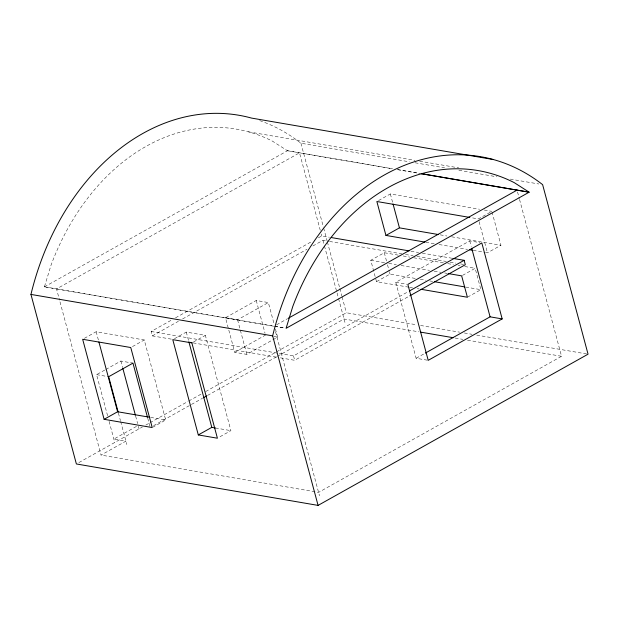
<?xml version="1.0" encoding="UTF-8"?>
<svg xmlns="http://www.w3.org/2000/svg" width="619" height="619" viewBox="0 0 619 619"><rect width="100%" height="100%" fill="white"/><g stroke="black" fill="none" stroke-linecap="round" stroke-linejoin="round"><path stroke-width="0.46" stroke-dasharray="3.1 2.32" d="M273.73 326.198L44.406 286.883L51.029 265.187A218.275 164.662 -80.3 0 1 272.468 141.163L287.471 150.75L392.601 168.801M44.406 286.883L287.471 150.75M84.354 338.338L96.169 331.722L144.266 339.97L165.706 419.991L153.055 427.079M378.542 200.564L390.357 193.948L479.532 209.237M171.308 339.142L152.328 335.893L151.144 331.482L172.159 319.714M175.525 317.833L312.525 241.101M318.414 237.804L321.772 235.916L329.362 237.224M132.451 346.586L144.266 339.97M152.328 335.893L178.388 321.3M182.59 318.947L306.985 249.271M312.866 245.975L322.956 240.327L328.65 241.302M107.59 415.736L96.579 374.65L104.959 369.961M105.803 369.489L120.883 361.039L132.969 363.113M174.465 338.701L186.273 332.086L205.369 335.359L230.902 430.638L218.244 437.726M275.416 328.952L277.614 337.146L246.834 354.385L234.748 352.312L225.486 317.725L256.258 300.486L268.344 302.559L274.202 324.402M193.554 341.974L205.369 335.359M225.486 317.725L237.564 319.799L268.344 302.559M408.695 287.17L376.507 281.653L370.781 260.289L384.283 252.73L398.481 255.167M276.592 324.805L287.556 318.661M234.748 352.312L265.528 335.072M490.178 212.294L478.371 218.909L470.78 217.609M376.507 281.653L390.009 274.093L415.566 278.473M136.466 426.406L113.85 439.08L125.928 441.146L101.052 455.081L59.788 301.066M427.272 360.181L416.115 358.269L395.765 282.31L469.736 240.884L479.957 242.633M78.884 462.563L142.424 426.971M145.798 425.083L149.164 423.195M150.007 422.723L187.928 401.483M188.772 401.011L201.415 393.932M205.624 391.572L346.354 312.757L416.773 324.828M153.597 425.655L202.475 398.28M207.527 395.448L276.623 356.753M277.467 356.281L344.032 318.994L419.071 331.861M151.144 331.482L293.507 355.886L408.656 291.394M280.453 357.852L294.69 360.297L408.997 296.269M485.559 252.498L487.455 252.823L500.949 245.256L492.113 212.271M462.509 275.401L475.16 268.313L480.886 289.677L467.384 297.236M416.115 358.269L424.518 353.557M519.542 199.465L561.557 356.289L318.576 492.376L101.052 455.081M248.397 131.816L414.916 160.367M419.674 161.18L458.687 167.865M259.663 120.597A232.373 175.309 -80.3 0 1 300.927 143.213L409.407 161.807M415.117 162.789L444.612 167.842M458.888 170.287L496.949 176.817M510.265 179.1L538.816 183.99M287.409 150.711L392.082 168.654M397.793 169.637L419.674 173.39M397.352 169.614L419.202 173.359M484.275 210.05L491.865 211.35M440.233 234.849L446.879 235.986M451.622 236.798L500.949 245.256M425.787 242.246L434.329 243.708M439.072 244.528L467.531 249.403M473.226 250.378L484.607 252.328M410.985 251.213L418.576 252.513M422.375 253.163L451.793 258.208M329.594 241.464L401.723 253.829M405.522 254.479L413.113 255.786M416.912 256.436L446.33 261.481M450.129 262.131L455.824 263.106M460.567 263.918L465.31 264.731M403.217 255.98L409.84 257.117M413.631 257.767L443.924 262.959M447.707 263.609L453.387 264.576M458.122 265.389L460.018 265.713M464.745 266.526L475.16 268.313M370.781 260.289L384.987 262.727M388.771 263.377L396.346 264.677M401.073 265.489L429.478 270.356M434.213 271.168L440.836 272.298M444.62 272.948L447.46 273.436M420.301 279.285L425.98 280.26M429.764 280.91L432.604 281.397M465.736 287.077L480.886 289.677M395.765 282.31L406.915 284.222M409.639 287.332L412.478 287.82M417.214 288.632L419.109 288.957M420.58 325.478L459.592 332.163M464.351 332.983L471.964 334.283M476.715 335.103L588.05 354.184M455.174 338.051L462.772 339.351M467.515 340.164L561.557 356.289M44.436 286.798L274.062 326.221M274.712 326.275L285.173 328.07M274.681 326.36L285.15 328.155M273.892 336.512L277.614 337.146M193.136 342.887L276.654 357.202M96.579 374.65L108.665 376.723M215.443 427.992L230.902 430.638M150.618 417.407L165.706 419.991M517.538 191.998L519.287 198.537M479.106 221.664L487.455 252.823M469.736 240.884L471.221 246.439M390.357 193.948L392.81 203.109M384.283 252.73L386.527 261.094M387.517 264.808L389.258 271.308M389.513 272.236L390.009 274.093M300.927 143.213L323.389 227.049M323.644 227.985L327.134 241.023M327.389 241.959L339.614 287.603M339.87 288.531L341.866 295.99M342.114 296.919L346.354 312.757M320.271 230.322L299.511 152.847L56.53 288.934L59.532 300.13M321.276 234.052L321.772 235.916M322.956 240.327L324.194 244.954M324.441 245.882L338.33 297.708M338.578 298.637L344.938 322.383M293.507 355.886L294.69 360.297M275.556 331.823L319.489 495.765M256.258 300.486L265.04 333.254M237.564 319.799L246.834 354.385M186.273 332.086L188.78 341.425M147.724 418.204L150.231 427.543M120.883 361.039L122.632 367.578M135.646 416.13L137.642 423.605M138.37 426.313L139.051 428.859M118.422 413.136L120.426 420.611M120.674 421.539L126.841 444.543M96.169 331.722L98.413 340.102M109.091 421.338L114.755 442.469"/><path stroke-width="0.93" d="M469.829 217.447L376.855 201.508L385.939 235.421L399.441 227.854L438.337 234.524M104.108 419.311L152.212 427.551L130.764 347.53L82.667 339.282L104.108 419.311L117.61 411.751L149.674 417.245M288.4 318.189L517.035 190.134M203.311 397.808L206.684 395.92M409.499 290.922L464.134 260.32L465.31 264.731L409.84 295.805M198.304 434.933L217.401 438.206L191.867 342.918L172.778 339.645L198.304 434.933L211.806 427.365L215.443 427.992M425.361 353.085L490.086 316.835L502.171 318.909L481.822 242.95L407.844 284.384L428.201 360.335L502.171 318.909M318.073 505.398L588.05 354.184L542.623 184.648A232.373 175.309 -80.3 0 0 272.646 335.854L30.95 294.42L76.377 463.964L318.073 505.398L272.646 335.854M493.25 159.524L251.554 118.09A232.373 175.309 -80.3 0 0 30.95 294.42M421.578 173.715L529.121 192.207L286.102 328.318L292.725 306.622A218.275 164.662 -80.3 0 1 514.165 182.597L529.16 192.184L421.098 173.684M385.939 235.421L424.843 242.083M469.426 249.728L472.274 250.215M331.266 237.549L409.089 250.888M452.744 258.371L464.134 260.32M448.411 273.598L461.666 275.873L467.384 297.236L420.997 289.282M434.499 281.722L464.792 286.914M420.974 332.186L453.27 337.719M188.393 342.075L192.192 342.725M471.724 248.289L490.086 316.835M393.057 204.03L399.441 227.854M189.027 342.361L211.806 427.365M147.477 417.268L132.969 363.113L108.665 376.723L118.175 412.208M122.879 368.514L135.391 415.194M98.908 341.959L117.61 411.751"/></g></svg>
